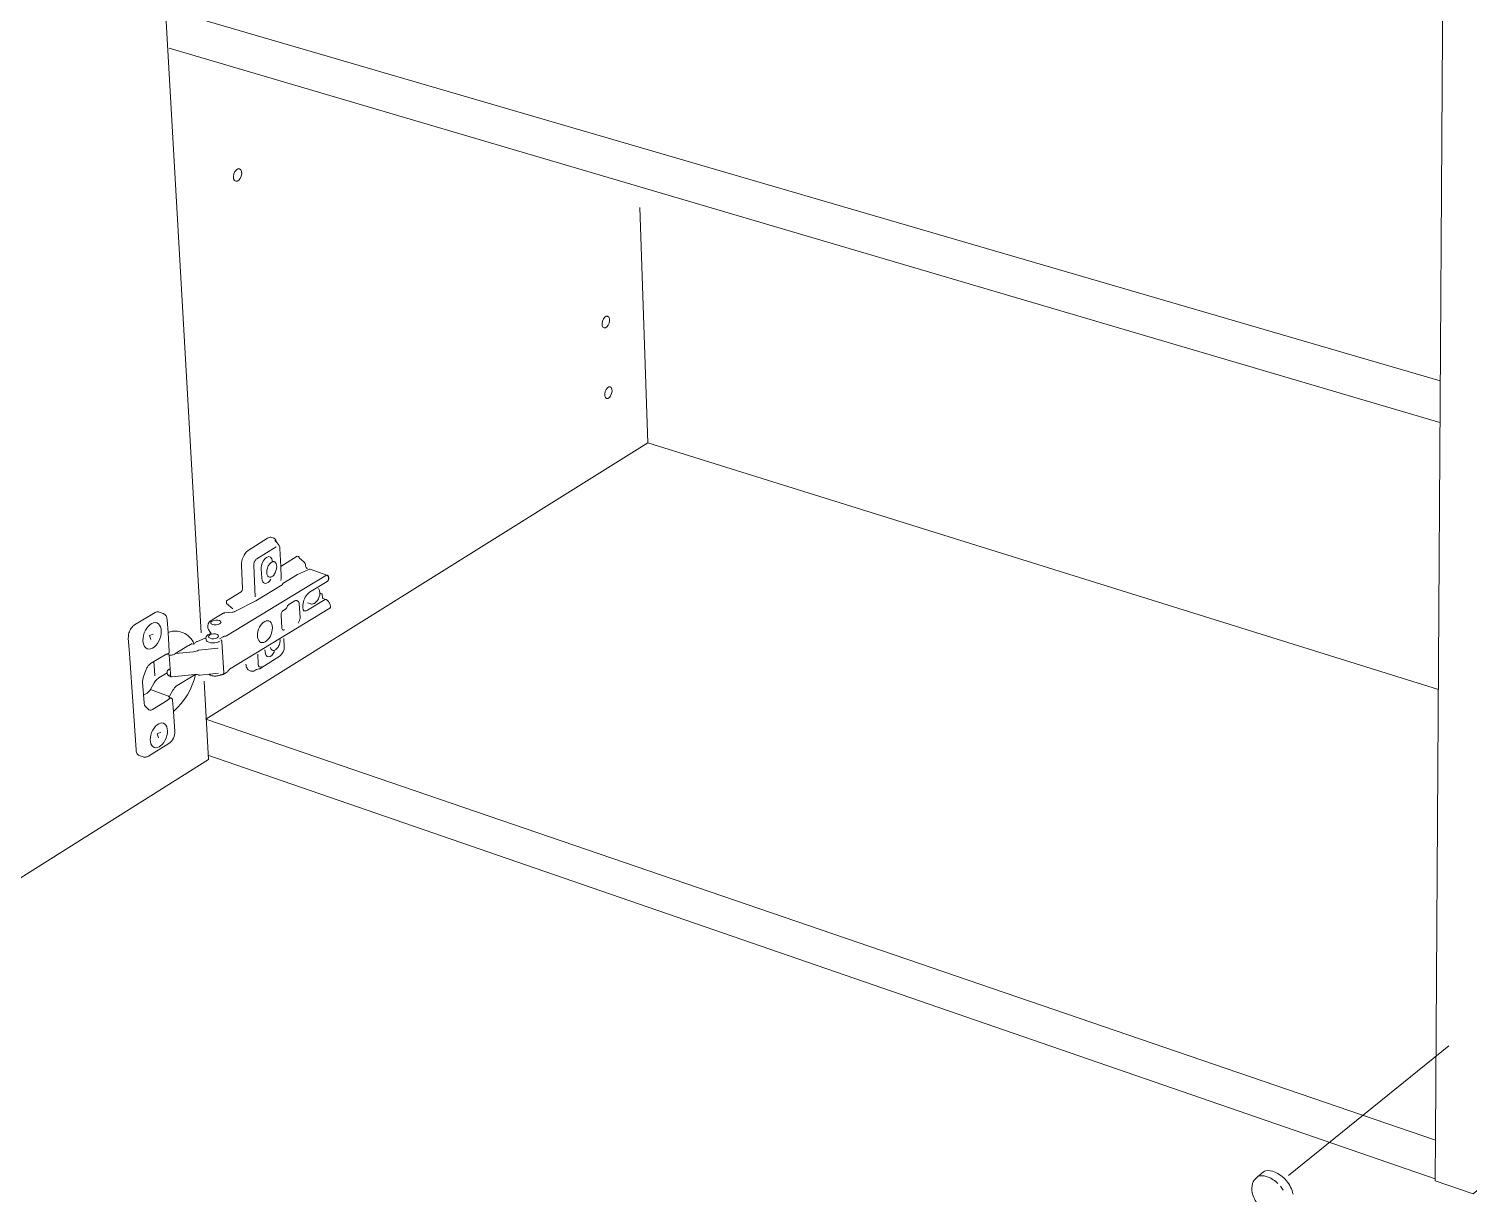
# Model space of a CAD drawing. Header units: metres. Extents: x -11.5 to 7.4, y -3.8 to 5.9.
# Drawn here: x 4.2302 to 4.4628, y -2.5699 to -2.3817 of the extents above; entities that cross this region are included whole.
import ezdxf

# ---------------------------------------------------------------- set-up
doc = ezdxf.new("R2010")
doc.units = ezdxf.units.M
doc.header["$MEASUREMENT"] = 0
doc.layers.add('PDF21_Geometry_Num_Penna__1_Num_Penna__255', color=255, linetype='Continuous', lineweight=18)
doc.layers.add('PDF21_Geometry_Num_Penna__7_Num_Penna__7', color=7, linetype='Continuous', lineweight=18)

msp = doc.modelspace()

# ---------------------------------------------------------------- linework, layer by layer
at = {"layer": 'PDF21_Geometry_Num_Penna__1_Num_Penna__255', "color": 255, "linetype": 'Continuous', "lineweight": 18, "flags": 128}
msp.add_lwpolyline([(4.433627537875187, -2.566839997811923), (4.459551476957657, -2.545930821279669)], dxfattribs=at)
at = {"layer": 'PDF21_Geometry_Num_Penna__7_Num_Penna__7', "color": 7, "linetype": 'Continuous', "lineweight": 18, "flags": 128}
for points in [[(4.258027924445157, -2.479232145199914), (4.247290779739407, -2.291200662679511)], [(4.458903071354033, -2.323226469500997), (4.457395694173947, -2.560426458034938)], [(4.458123338431294, -2.438566745259702), (4.252535272960099, -2.37861441130256)], [(4.458077760849074, -2.445292448477159), (4.25289264543091, -2.384881881685322)], [(4.328878214577385, -2.410601397326253), (4.330176745693404, -2.448581896836899)], [(4.330176254290897, -2.448581896836899), (4.258795126604054, -2.493190187616141)], [(4.457859332436181, -2.48840282157451), (4.330175762888395, -2.448582019687525)], [(4.266529064908468, -2.468381977918312), (4.266529064908468, -2.468286154430091), (4.266546263996098, -2.468178045879278), (4.266564691589988, -2.468074851353502), (4.266591718727691, -2.467966742802689), (4.266615060346616, -2.46786846230195), (4.266660515078208, -2.46777263881373), (4.266707198316061, -2.467681729350546), (4.266752653047652, -2.467599419431177), (4.266811621348094, -2.467520795030585), (4.266876732179833, -2.46744831316129), (4.266939385999056, -2.467388116354587), (4.267006953843312, -2.46733529058544), (4.270131045260557, -2.465368452064397)], [(4.269425268414626, -2.463863900448708), (4.269299960776184, -2.463838101817263), (4.269175881643999, -2.463835644804745), (4.269043202968003, -2.463863900448708), (4.268899467735672, -2.463906898167781), (4.268758189515857, -2.463989208087149)], [(4.269674778035878, -2.463945473264321), (4.269425391265251, -2.463864391851211)], [(4.269674532334625, -2.463944981861817), (4.26976544179781, -2.463981837049594), (4.269845294704661, -2.464024834768667), (4.269926376117768, -2.46408503157537), (4.26998902993699, -2.46414891390085), (4.270051683756211, -2.464238594857775), (4.270111880562915, -2.464324590295922), (4.270154878281989, -2.464422870796661), (4.27020033301358, -2.464530979347475), (4.270233502682579, -2.464646458935843), (4.270245787745171, -2.464679628604842), (4.269950946242956, -2.46434424639607)], [(4.270528958437925, -2.465010833892333), (4.270246401998302, -2.464679137202339)], [(4.270529572691057, -2.465010342489829), (4.270593455016536, -2.465092652409199), (4.27063645273561, -2.46517127680979), (4.270683135973462, -2.465269557310529), (4.270718762654978, -2.465385036898898), (4.270739647261387, -2.465507887524821), (4.270759303361535, -2.465641794707078), (4.270887068012495, -2.468557040060253)], [(4.26938681616871, -2.467866128140058), (4.269273793592861, -2.467949666565685), (4.269165685042047, -2.468047947066425), (4.269064947528792, -2.468173254704867), (4.269012121759642, -2.468243279561644), (4.268964210015533, -2.46831453292468), (4.268880671589905, -2.468468096207084), (4.268803275695571, -2.468629030527045), (4.268739393370094, -2.468797335884561), (4.268693938638501, -2.468974240785891), (4.268657083450725, -2.469125347055778), (4.268636198844316, -2.469273996313145), (4.268628827806761, -2.469411589014181), (4.26863128481928, -2.469552867233992), (4.268638655856833, -2.469680631884954), (4.26866199747576, -2.4697997969921), (4.26869148162598, -2.469910362555432), (4.268741850382611, -2.470006186043652), (4.268800818683054, -2.470104466544392), (4.268875757564865, -2.470181862438724), (4.268956838977978, -2.470244516257945), (4.269051433959941, -2.470280142939463), (4.269099345704051, -2.470289970989537), (4.269154628485714, -2.470287513977018), (4.26921113977364, -2.470287513977018), (4.269266422555306, -2.470280142939463), (4.269372074093603, -2.470239602232908), (4.269485096669451, -2.470181862438724)], [(4.269485219520075, -2.470181493886845), (4.269595785083407, -2.470097955461218), (4.269701436621704, -2.469999674960479), (4.26980463114748, -2.469874367322035), (4.269854999904108, -2.46980434246526), (4.269905368660735, -2.469735546114742), (4.269991364098884, -2.469581982832337), (4.270066302980698, -2.469418591499858), (4.27012527128114, -2.469250286142342), (4.270175640037769, -2.469075838253531), (4.270210038213028, -2.468928417502422), (4.270230922819437, -2.468782225257573), (4.270248121907063, -2.468636033012723), (4.270240750869508, -2.468502125830466), (4.270230922819437, -2.468366990141949), (4.270210038213028, -2.468250282047321), (4.270175640037769, -2.468144630509026), (4.270135099331213, -2.468041435983251), (4.270071217005734, -2.467943155482511), (4.270001192148955, -2.467863302575661), (4.269917653723329, -2.467810476806513), (4.269825515753885, -2.467774850124996), (4.26977023297222, -2.467760108049885), (4.269714950190552, -2.467760108049885), (4.269664581433924, -2.467760108049885), (4.269612984171037, -2.467774850124996), (4.269497504582668, -2.467808019793996), (4.269386939019338, -2.467865759588179)], [(4.273525285204213, -2.466877794854499), (4.270886453759363, -2.46855716291088), (4.270961392641178, -2.470195990260705)], [(4.27352589945734, -2.466877549153247), (4.273777743240483, -2.466956173553839)], [(4.273777743240483, -2.466956664956343), (4.273823197972078, -2.466982463587786), (4.2738526821223, -2.467029146825637), (4.273866195691149, -2.467072144544711)], [(4.273866564243026, -2.467071898843459), (4.273866564243026, -2.467172636356716), (4.27468474941168, -2.467847086293039)], [(4.274891138463232, -2.468245245171659), (4.274881310413159, -2.468159249733512), (4.274845683731639, -2.468076939814143), (4.274802686012571, -2.467988487363477), (4.274747403230903, -2.467918462506701), (4.27468474941168, -2.467847209143665)], [(4.266761866844595, -2.473420819191208), (4.266529679161598, -2.468381486515808)], [(4.270960901238674, -2.470195990260705), (4.270960901238674, -2.470294270761443), (4.270951073188602, -2.470395008274701), (4.270943702151046, -2.470483460725367), (4.270935102607229, -2.470579284213588), (4.270917903519599, -2.470678793220586), (4.270888419369379, -2.470790587290177)], [(4.273612754849868, -2.469852622761247), (4.2712368237445, -2.471292432097076), (4.271217167644354, -2.471312088197224), (4.271203654075501, -2.471325601766076)], [(4.273612263447365, -2.4698528684625), (4.275553303336963, -2.468969572462107)], [(4.27523905143585, -2.468895493534674), (4.275157970022738, -2.468850038803082), (4.275078117115887, -2.468789841996379), (4.275006863752855, -2.46870876058327), (4.274946666946152, -2.468621536638864), (4.274907354745856, -2.468512199581791), (4.27490121221456, -2.468412690574792), (4.274891384164484, -2.468245613723536)], [(4.27585809573988, -2.471412457158603), (4.262104968167694, -2.479765071215172)], [(4.266881891906122, -2.474071067554223), (4.27113375206935, -2.471496118434858)], [(4.271203654075501, -2.471325724616702), (4.271133629218722, -2.471496486986736), (4.271159427850167, -2.471486658936662)], [(4.277309698735799, -2.470536655046392), (4.275857604337377, -2.471412580009229)], [(4.262116147574655, -2.474116153733938), (4.262135803674802, -2.474543673912153), (4.263160377895009, -2.475397485762325)], [(4.263479420970533, -2.475808175404788), (4.266882383308626, -2.474071067554223)], [(4.271826998151438, -2.475261121567549), (4.271920364627139, -2.475032619403331)], [(4.271956237009912, -2.475057803781644), (4.271946408959836, -2.475050432744089), (4.271920610328392, -2.47503323365646), (4.271980807135098, -2.474922668093129), (4.272049603485614, -2.474821930579871), (4.272126999379944, -2.474740849166761), (4.272210537805572, -2.474673281322502)], [(4.272210906357449, -2.474673281322502), (4.273190025846063, -2.474078684293031)], [(4.273189902995439, -2.474078315741153), (4.273266070383512, -2.474045146072154), (4.273331181215251, -2.474027946984525), (4.273398749059508, -2.474027946984525), (4.273466316903766, -2.474053745615969)], [(4.273465825501265, -2.474054359869098), (4.273710298246851, -2.474183353026318)], [(4.273710543948104, -2.474183844428822), (4.273768283742289, -2.474234213185451), (4.273821109511434, -2.47429932401719), (4.273854279180437, -2.474395147505411), (4.273869021255548, -2.474505713068742)], [(4.273869021255548, -2.474505344516865), (4.274005385450321, -2.476811250765457)], [(4.27807518098593, -2.473864678502672), (4.275238560033348, -2.475596872328198)], [(4.275277380831138, -2.47443826807511), (4.275675416859132, -2.474567261232331)], [(4.275675785411009, -2.474567752634834), (4.275776522924268, -2.474598465291315), (4.275862518362414, -2.47460583632887), (4.275960798863155, -2.47460583632887), (4.276061536376409, -2.474598465291315)], [(4.277379109339446, -2.472895018512254), (4.277540043659407, -2.472957672331475), (4.277515473534221, -2.472947844281401), (4.27749950295285, -2.472957672331475)], [(4.277645326645821, -2.473681753920671), (4.277607242951786, -2.473041702159607), (4.27759987191423, -2.473031874109533), (4.27759987191423, -2.473017132034423), (4.277590043864159, -2.473008532490608), (4.277590043864159, -2.472988876390459), (4.277581444320342, -2.472981505352904), (4.277576530295306, -2.47297167730283), (4.277564245232712, -2.47297167730283), (4.277556874195158, -2.472958163733979), (4.27753967510753, -2.472958163733979)], [(4.277645572347074, -2.473682736725678), (4.278118547256883, -2.47385718461449), (4.278209456720065, -2.473897725321045), (4.278295452158211, -2.473941951546377), (4.278380219090099, -2.474000919846821), (4.278463757515729, -2.474058659641005), (4.278538696397542, -2.474138512547856), (4.27860503573554, -2.47421222292341), (4.278672603579798, -2.474296989855298), (4.2787328003865, -2.474392813343519), (4.278780712130612, -2.474486179819221), (4.278831080887242, -2.474586917332478), (4.278864250556239, -2.474687654845736), (4.278898648731499, -2.474790849371512), (4.278912162300351, -2.47489158688477), (4.278929361387979, -2.474994781410545), (4.278921990350424, -2.475009523485657), (4.278904791262796, -2.475027951079545)], [(4.251280722368165, -2.475899330569224), (4.25115541472972, -2.475863703887705), (4.251021507547463, -2.475861246875187), (4.250885143352688, -2.475887045506632), (4.250743865132875, -2.475925129200668), (4.250596444381767, -2.476002525095), (4.247288077025637, -2.477986562703671)], [(4.26181430358676, -2.476067390225487), (4.261696366985872, -2.476084589313117), (4.261577201878726, -2.476115301969598), (4.261482606896765, -2.476165670726227)], [(4.263098092627665, -2.475914318345587), (4.26181430358676, -2.476048225527843), (4.26181430358676, -2.476067881627992)], [(4.262632488755413, -2.485141997410611), (4.278802088139523, -2.475263578580067)], [(4.263479666671786, -2.475808175404788), (4.263498094265673, -2.475808175404788), (4.263522664390857, -2.475808175404788), (4.263431754927675, -2.475848716111343), (4.263328560401897, -2.475883114286602), (4.263217994838566, -2.475906455905527), (4.263097601225162, -2.475923654993156)], [(4.271071221100755, -2.478466785800408), (4.270948370474832, -2.47641272333496)], [(4.270948861877335, -2.476412846185585), (4.270948861877335, -2.476285081534625), (4.270977117521298, -2.476158545389923), (4.271011515696555, -2.476027095220184), (4.271071712503257, -2.475906701606779), (4.27114787989133, -2.475798593055966), (4.271222818773145, -2.475705226580264), (4.271318642261365, -2.475637658736006)], [(4.271318396560114, -2.475637904437258), (4.271726260638181, -2.475386060654114)], [(4.271726260638181, -2.475385937803488), (4.271769258357253, -2.475352768134488), (4.271801199519995, -2.475310998921674), (4.271826998151438, -2.475260630165045)], [(4.273895311289493, -2.477293439472208), (4.273681551200388, -2.477706217575313)], [(4.2740057540022, -2.476811127914831), (4.2740057540022, -2.476931521528237), (4.27398855491457, -2.477048229622865), (4.273945557195496, -2.477178451286343), (4.273895188438868, -2.477293930874712)], [(4.274605633608587, -2.475702646717119), (4.274723570209472, -2.475727216842305), (4.274850106354176, -2.475728445348564), (4.274977871005136, -2.475712474767194), (4.275104407149836, -2.475662106010565), (4.275239542838355, -2.475596995178825)], [(4.247288077025637, -2.47798693125555), (4.247144341793305, -2.478075383706214), (4.246998149548455, -2.478203148357175), (4.246870384897495, -2.478346883589506), (4.246743848752793, -2.478505360896948), (4.246630826176942, -2.478682265798279), (4.246530088663686, -2.478877598293498), (4.246444093225538, -2.479079073320013), (4.246374068368763, -2.47927809133401), (4.246321242599615, -2.479491851423118), (4.246288072930614, -2.479701925993447), (4.246278244880543, -2.479904629526222), (4.246275787868022, -2.4801011905277), (4.246447778744315, -2.482569259602512)], [(4.250275435696228, -2.479462490123522), (4.24968943821057, -2.479683621250185), (4.249910569337233, -2.480340872098878)], [(4.254805552527174, -2.479131407686657), (4.254524224593807, -2.47904541224851), (4.254236754129144, -2.478992586479362), (4.253941912626928, -2.478965559341659), (4.253637243074637, -2.478972930379215), (4.253335030534863, -2.47901347108577), (4.253010704882424, -2.479085952955065), (4.252698664292577, -2.479186690468322)], [(4.252698787143204, -2.479186567617697), (4.2528978051572, -2.482248005215721)], [(4.259496972229956, -2.479172194094463), (4.259218101309109, -2.478713961259767), (4.259177560602554, -2.478610766733991), (4.259143162427295, -2.478510029220733), (4.259129648858442, -2.478409291707476)], [(4.259611591863944, -2.479333005563797), (4.25958702173876, -2.479363718220279), (4.259528053438315, -2.479409172951871), (4.259470313644133, -2.479453399177203), (4.259390460737279, -2.479491482871239), (4.259316750361727, -2.479524652540239)], [(4.259496357976829, -2.479172316945089), (4.259536898683381, -2.479230056739274), (4.259577439389936, -2.479290253545976), (4.259611837565195, -2.47933325126505)], [(4.259589970153781, -2.477658182980577), (4.259597341191336, -2.477768748543908)], [(4.260859262820826, -2.47976482551392), (4.260859262820826, -2.479863106014659)], [(4.260990835841191, -2.480244311506902), (4.261569462289295, -2.479904015273092), (4.26167019980255, -2.479851189503945), (4.261773394328328, -2.479813105809909), (4.261874131841585, -2.47979344970976), (4.261967498317286, -2.47979344970976)], [(4.261238379852429, -2.477540614931568), (4.261245750889984, -2.477653637507418)], [(4.262104599615819, -2.47976482551392), (4.262032117746525, -2.479795538170401), (4.261968235421044, -2.479793081157883)], [(4.271500706888984, -2.478757081829466), (4.271414711450836, -2.478797622536021), (4.271332401531469, -2.478817278636169), (4.271246406093322, -2.478795165523503), (4.271178838249064, -2.478747253779392), (4.271128469492435, -2.478680914441393), (4.271087928785882, -2.478578948421877), (4.271070729698252, -2.478467154352286)], [(4.255911699562992, -2.481379696991691), (4.254081225236726, -2.482492723662561)], [(4.256048432309644, -2.481295790014185), (4.255912068114871, -2.481379328439813)], [(4.256566739100419, -2.480986206436856), (4.25604830945902, -2.481295790014185)], [(4.25715261373545, -2.480804018958611), (4.256981851365417, -2.480947754190941), (4.256888484889712, -2.481020236060237), (4.256785290363938, -2.481079204360681), (4.25668209583816, -2.481132030129828)], [(4.25682079419483, -2.482315941611857), (4.257032097271418, -2.482284000449117), (4.257245857360525, -2.482217661111118), (4.257444875374523, -2.482142722229304), (4.257624237288372, -2.48205181276612)], [(4.257152122332949, -2.480803773257359), (4.257243031796131, -2.480736205413101), (4.257346226321905, -2.480678465618917), (4.257449420847683, -2.480630553874807), (4.258813062795436, -2.480061755476779)], [(4.257624851541502, -2.482051567064869), (4.260779655615227, -2.481732155437467)], [(4.25921085312218, -2.47988239356293), (4.259218224159737, -2.479980674063669)], [(4.260873636344062, -2.480690996382761), (4.260931376138243, -2.480666426257576), (4.260998943982504, -2.48066028372628)], [(4.261236045690536, -2.480374410319755), (4.261288871459682, -2.480444435176532), (4.261329412166239, -2.48052797360216), (4.261363810341498, -2.480611512027788), (4.261369952872792, -2.480696278959675)], [(4.261691821512713, -2.485727380643139), (4.261369952872792, -2.480695419005294)], [(4.26835032543779, -2.482286703162887), (4.268338040375198, -2.482025031329669)], [(4.26922133637559, -2.481612376077191), (4.269249592019554, -2.48172539865304), (4.269299960776184, -2.481821222141261), (4.269357700570366, -2.481917045629482), (4.269432639452182, -2.481994441523814), (4.269516177877808, -2.482055866836776), (4.269609544353511, -2.482095179037071), (4.269657456097622, -2.482101321568368), (4.269712738879289, -2.482101321568368), (4.269770478673474, -2.482101321568368), (4.269825761455136, -2.482095179037071), (4.269928955980914, -2.482050952811739), (4.270044435569282, -2.481994441523814)], [(4.270044312718658, -2.48199395012131), (4.270152421269469, -2.4819128687082), (4.270260529820284, -2.481812131194943), (4.270363724346058, -2.481689280569019), (4.270414093102687, -2.481619255712242), (4.2704620048468, -2.481550459361725), (4.270545543272426, -2.481394439066801), (4.270622939166758, -2.481231047734322), (4.270684364479719, -2.481062742376807), (4.270734733236347, -2.480888294487995), (4.270769131411607, -2.480740873736886), (4.270787559005496, -2.480594681492036), (4.270804758093126, -2.480448489247187), (4.27079738705557, -2.480317039077449)], [(4.24644827014682, -2.482569751005016), (4.247034267632475, -2.491078385356508)], [(4.249877153966983, -2.484213492379878), (4.249836613260426, -2.484239291011322), (4.249756760353575, -2.484309315868099), (4.249673221927949, -2.484374426699839), (4.249587226489801, -2.484457965125467), (4.249502459557915, -2.484558702638724), (4.24942629216984, -2.484666811189538), (4.24934889627551, -2.484784747790424), (4.249280099924992, -2.484911283935126), (4.249222360130808, -2.485046419623643), (4.249159706311586, -2.485182783818418), (4.248729729120852, -2.486320380614473)], [(4.250412168442882, -2.483899117628139), (4.249876539713854, -2.484213615230504)], [(4.250573102762841, -2.486174188369624), (4.250565731725287, -2.486137333181847), (4.250565731725287, -2.486104163512848), (4.250412168442882, -2.483898994777513)], [(4.252516722515585, -2.482682527879614), (4.25248969537788, -2.482692355929689), (4.252456525708881, -2.482692355929689), (4.252413527989807, -2.482710783523577), (4.252365616245697, -2.482725525598688), (4.25231279047655, -2.482752552736391), (4.252252593669848, -2.48278572240539), (4.250412291293506, -2.483898749076261)], [(4.252897928007826, -2.482247636663843), (4.252897928007826, -2.482264835751473), (4.252897928007826, -2.482282034839102), (4.252897928007826, -2.482299233926732), (4.252897928007826, -2.482315204508101), (4.252897928007826, -2.482332403595731), (4.252897928007826, -2.482347145670842), (4.252897928007826, -2.482358202227175), (4.252890556970272, -2.48236557326473), (4.252890556970272, -2.482385229364878), (4.252880728920196, -2.482390143389916), (4.252880728920196, -2.482406113971285), (4.252880728920196, -2.482418399033878), (4.252872129376382, -2.482425770071433), (4.252864758338827, -2.482442969159062), (4.252854930288754, -2.482458939740433), (4.252845102238679, -2.482476138828062), (4.252837731201122, -2.482493337915691), (4.252827903151051, -2.482509308497062), (4.252821760619753, -2.482519136547135), (4.25281193256968, -2.48252650758469), (4.252802104519604, -2.48254370667232), (4.252794733482048, -2.482551077709875), (4.252787362444494, -2.482569505303764), (4.2527750773819, -2.482569505303764), (4.252761563813051, -2.482584247378875), (4.252751735762978, -2.482591618416431), (4.25274436472542, -2.482601446466504), (4.252727165637792, -2.482610046010319), (4.252718566093977, -2.482617417047874), (4.252711195056422, -2.482627245097948), (4.252693995968793, -2.482634616135504), (4.252676796881163, -2.482644444185578), (4.252668197337348, -2.482651815223133), (4.252653455262237, -2.482651815223133), (4.252641170199647, -2.482660414766948), (4.252623971112017, -2.482670242817022), (4.252608000530644, -2.482670242817022), (4.252590801443016, -2.482675156842059), (4.252576059367907, -2.482675156842059), (4.25256500281157, -2.482684984892132), (4.252550260736461, -2.482684984892132), (4.252540432686388, -2.482682527879614), (4.25286230132631, -2.482807835518057)], [(4.252861932774429, -2.482807466966178), (4.252549892184582, -2.482684616340255)], [(4.252590310040514, -2.482701815427884), (4.252869180961358, -2.482807466966178)], [(4.252869180961358, -2.482807466966178), (4.25299694561232, -2.48283817962266), (4.253123481757024, -2.482860292735326), (4.253257388939279, -2.482860292735326), (4.253392524627795, -2.482833265597622), (4.253519060772497, -2.482792724891068), (4.253656653473533, -2.482744813146958), (4.253773361568161, -2.48267601679644)], [(4.252869672363865, -2.482806975563675), (4.253068690377861, -2.485849985567811), (4.253077289921675, -2.485963008143661), (4.253077289921675, -2.486053917606845), (4.253076061415415, -2.486122713957363), (4.253076061415415, -2.486154655120102), (4.253068690377861, -2.486173082713991), (4.253058862327785, -2.486144827070028), (4.253051491290231, -2.486096915325918), (4.253051491290231, -2.486114114413548)], [(4.254073731348543, -2.482490635201921), (4.253773975821291, -2.482674911140807)], [(4.253884172832745, -2.482610537412823), (4.256821531298586, -2.482315695910605)], [(4.265274268615283, -2.484309315868099), (4.265291467702912, -2.484496048819503), (4.265329551396947, -2.484674182227093), (4.265370092103504, -2.484842487584609), (4.265445030985315, -2.484988679829458), (4.265523655385907, -2.485110301949123), (4.265614564849093, -2.485208582449862), (4.265717759374867, -2.485288435356713), (4.265835695975754, -2.485343718138378)], [(4.267248969576384, -2.48432614640385), (4.267174030694568, -2.482677491003951)], [(4.248729851971479, -2.486320626315726), (4.248686854252405, -2.486447162460427), (4.248653684583408, -2.486581069642684), (4.24861682939563, -2.486716205331201), (4.248600858814259, -2.486842741475902), (4.24858120271411, -2.486980334176937), (4.24858120271411, -2.487097042271564), (4.248588573751666, -2.487217435884971), (4.248814618903367, -2.490581086022767)], [(4.250450620688795, -2.48734704329532), (4.250558729239609, -2.48716890988773), (4.250679122853013, -2.487009204074029), (4.250803201985198, -2.486860554816662), (4.250939566179973, -2.486722962115627), (4.251077158881007, -2.48660502551474), (4.251213523075782, -2.486511659039037)], [(4.251213523075782, -2.486512027590915), (4.252557508923392, -2.485703670472335)], [(4.253005913708014, -2.485079589292642), (4.252872006525758, -2.485137329086826), (4.25275161291235, -2.485207353943603), (4.252660703449166, -2.485278607306638), (4.252590678592391, -2.485364602744785), (4.252547680873318, -2.485449369676673), (4.252537852823242, -2.485535365114819)], [(4.252538098524495, -2.485535487965445), (4.252560211637162, -2.485897897311921)], [(4.252559720234659, -2.485897774461296), (4.252585518866102, -2.485973941849368), (4.252632202103953, -2.486048880731181), (4.252703455466989, -2.486118905587958), (4.252796821942692, -2.486179102394661), (4.252914758543579, -2.48622947115129), (4.253051122738354, -2.486272468870363)], [(4.253051491290231, -2.486096915325918), (4.253041663240158, -2.485917553412069)], [(4.253041908941407, -2.48591693915894), (4.25307507861041, -2.486113500160418)], [(4.253051491290231, -2.486123328210492), (4.253058862327785, -2.486145441323158), (4.253068690377861, -2.486178610992158), (4.253076061415415, -2.486214237673676), (4.253082203946711, -2.486231436761305), (4.25310186004686, -2.486257235392749), (4.253127658678304, -2.486289176555489)], [(4.253128272931432, -2.486288930854237), (4.253158985587914, -2.486317186498199), (4.253219182394616, -2.486339299610866), (4.253243752519802, -2.48634912766094), (4.253294121276431, -2.48634912766094)], [(4.253293752724554, -2.486349250511565), (4.257034554283935, -2.485977013115017), (4.25709229407812, -2.485967185064943), (4.257159861922378, -2.48596964207746), (4.257218830222826, -2.48596964207746), (4.257279027029526, -2.485979470127535), (4.257329395786156, -2.485989298177609), (4.257387135580338, -2.486002811746461)], [(4.254165009363607, -2.487776406232924), (4.257024971935115, -2.486044212407396), (4.25701514388504, -2.486027013319767), (4.257007772847485, -2.486019642282212), (4.256999173303672, -2.486011042738397), (4.256991802266118, -2.486001214688323), (4.256981974216041, -2.485993843650768), (4.256964775128413, -2.485986472613213)], [(4.257869324287089, -2.486074802213252), (4.257853353705718, -2.486074802213252), (4.257838611630609, -2.486074802213252), (4.257826326568019, -2.486074802213252), (4.257811584492904, -2.486074802213252), (4.257795613911536, -2.486074802213252), (4.257778414823907, -2.486074802213252), (4.257766129761313, -2.486074802213252), (4.257752616192462, -2.486074802213252), (4.257735417104833, -2.486074802213252), (4.257718218017205, -2.486074802213252), (4.257702247435834, -2.486074802213252), (4.257685048348206, -2.486074802213252), (4.257667849260576, -2.486066202669437), (4.257650650172947, -2.486066202669437), (4.257632222579055, -2.486066202669437), (4.257615023491427, -2.486058831631882), (4.257600281416318, -2.486058831631882), (4.257581853822428, -2.486058831631882), (4.257574482784873, -2.486049003581808), (4.25738774983347, -2.486003548850215)], [(4.257869569988342, -2.486075293615755), (4.260820442023036, -2.485773081075982)], [(4.259290091775901, -2.485933769694691), (4.2593232614449, -2.485964482351172), (4.259381001239085, -2.486017308120319), (4.25946945368975, -2.486061534345652), (4.259554220621638, -2.486111903102281), (4.259652501122376, -2.486145072771281), (4.259763066685707, -2.48617824244028), (4.259889602830409, -2.486207726590501), (4.260007539431296, -2.486223697171871), (4.260141446613554, -2.486233525221945), (4.260269211264516, -2.486243353272019), (4.26040557545929, -2.486235982234464), (4.260530883097731, -2.48622615418439), (4.260657419242433, -2.486212640615538), (4.260785183893395, -2.486185613477835), (4.260911720038097, -2.486154900821354), (4.261022285601427, -2.486122959658614), (4.261132851164758, -2.486072590901985), (4.26118321992139, -2.486054163308097)], [(4.26118321992139, -2.486053794756219), (4.261209018552833, -2.486034138656071), (4.261236045690536, -2.486029224631034), (4.261269215359533, -2.486031681643552), (4.261293785484721, -2.486023082099738), (4.261326955153718, -2.486013254049664), (4.261361353328978, -2.486013254049664)], [(4.261360739075851, -2.486013008348412), (4.261403736794922, -2.486013008348412), (4.261446734513996, -2.486005637310857), (4.26148850372681, -2.486005637310857), (4.261529044433363, -2.485995809260783), (4.261564671114883, -2.485982295691931), (4.261597840783882, -2.485965096604302)], [(4.262124132865342, -2.485645562126273), (4.261598332186386, -2.485964973753676), (4.26164132990546, -2.485929347072158), (4.261673271068197, -2.485871607277973), (4.261691698662089, -2.485804039433716), (4.261691698662089, -2.485727872045642)], [(4.262123764313461, -2.485645930678152), (4.262202388714055, -2.485595561921523), (4.262277327595866, -2.485537822127338), (4.262344895440124, -2.48547025428308), (4.262405092246828, -2.485403914945081), (4.262456689509715, -2.485343718138378), (4.262507058266344, -2.485276150294121)], [(4.262507672519474, -2.485276395995371), (4.262524871607102, -2.485251825870187), (4.262548213226028, -2.485218656201188), (4.262572783351214, -2.485192857569744), (4.262591210945102, -2.485178115494633), (4.262618238082805, -2.485158459394485), (4.262632980157916, -2.485148631344412)], [(4.266812727003728, -2.485288681057964), (4.266716903515508, -2.485351334877186), (4.26661739450851, -2.485394332596259), (4.26652157102029, -2.485429959277777), (4.266418376494512, -2.485447158365406), (4.266306582424921, -2.485455757909221), (4.26619355984907, -2.485458214921739), (4.266078080260703, -2.485429959277777), (4.265836064527631, -2.48534396383963)], [(4.266812235601224, -2.485288435356713), (4.266998968552628, -2.485170498755826)], [(4.266812849854352, -2.485288435356713), (4.266831277448242, -2.485268779256565), (4.266841105498314, -2.485233152575046), (4.266903759317536, -2.485190154855973)], [(4.267685089298412, -2.484966566716792), (4.267666661704526, -2.484973937754348), (4.267616292947896, -2.485000964892051), (4.267558553153712, -2.485029220536013), (4.267508184397082, -2.485056247673717), (4.267450444602899, -2.485074675267605), (4.267400075846272, -2.48508204630516), (4.266999582805758, -2.485170498755826)], [(4.248727763510839, -2.489331449455869), (4.249311303983976, -2.488978868159468)], [(4.249310812581475, -2.488978622458216), (4.249433663207395, -2.488895084032587), (4.24954300026447, -2.48879434651933), (4.249653565827801, -2.488676409918443), (4.249746932303504, -2.488551102280001), (4.249839070272944, -2.488407367047669)], [(4.249838210318565, -2.488407612748921), (4.252624462514518, -2.489432186969127), (4.252689573346261, -2.489462899625608), (4.252768197746851, -2.489499754813385), (4.252823480528514, -2.489542752532458), (4.252878763310182, -2.489585750251532), (4.253483188389728, -2.48852309233729)], [(4.249838701721067, -2.488407612748921), (4.250450497838171, -2.487347411847197)], [(4.253483434090981, -2.488522723785412), (4.253601370691866, -2.488338447846526), (4.253730363849087, -2.488162771451455), (4.253866728043864, -2.488011665181569), (4.254022748338787, -2.487882672024349), (4.25416525506486, -2.487777020486054)], [(4.259203727785877, -2.499687265818754), (4.258539105899628, -2.487059449980032)], [(4.247033776229973, -2.491078139655256), (4.247530092758707, -2.498172763302363)], [(4.248814741753991, -2.490581208873393), (4.248820884285287, -2.4906684328178), (4.2488356263604, -2.490742143193355), (4.248862653498104, -2.490852708756686), (4.248895823167102, -2.490936247182314), (4.248928992836101, -2.491013643076646), (4.24896339101136, -2.491066468845793), (4.24899410366784, -2.491107009552348), (4.249540788953203, -2.491651237825191)], [(4.250193862880614, -2.491620402318085), (4.252569793985984, -2.490185507007292)], [(4.252569302583478, -2.490185629857919), (4.25267986814681, -2.490099634419772), (4.252787976697624, -2.490007496450329), (4.252893628235917, -2.489888331343183)], [(4.252849770562463, -2.489659829178964), (4.253164268164829, -2.489775308767332), (4.253094243308052, -2.489765480717259), (4.253027903970052, -2.48978022279237), (4.252957879113277, -2.489830591548998), (4.252892768281537, -2.489888331343183)], [(4.249541403206333, -2.491651483526443), (4.249558602293963, -2.491668682614073), (4.249577029887851, -2.491685881701702), (4.249601600013037, -2.491694481245516), (4.249617570594404, -2.49170430929559), (4.249634769682036, -2.491711680333146), (4.249735507195291, -2.49173747896459), (4.249843615746105, -2.491744850002145), (4.249961552346992, -2.49172150838322), (4.250073346416581, -2.49168956722048), (4.250193740029989, -2.491620770869962)], [(4.258795740857185, -2.493189696213637), (4.457398519738341, -2.56116540454987)], [(4.2515183154787, -2.495320417469661), (4.250932317993044, -2.495541548596325), (4.251150992107188, -2.496198799445017)], [(4.247530461310582, -2.498173254704867), (4.247555031435768, -2.498348931099938), (4.247588201104769, -2.498518464963714), (4.247643483886433, -2.498664657208563), (4.247722108287023, -2.498789964847005), (4.247811789243951, -2.498902987422855), (4.247913755263466, -2.498986525848484), (4.248031691864352, -2.499046722655186)], [(4.079716997700986, -2.612707507506885), (4.25920421918838, -2.49968738866938)], [(4.249534400720655, -2.499156551114762), (4.249436120219915, -2.499216747921465), (4.249323097644064, -2.499264659665575), (4.249212532080733, -2.499299057840834), (4.249094595479846, -2.499324856472278), (4.248984029916516, -2.499332227509834), (4.248875921365702, -2.499332227509834), (4.248756756258558, -2.499305200372131), (4.248646190695224, -2.499279401740686), (4.248031937565605, -2.49904721405769)], [(4.259129280306565, -2.499027435106917), (4.457354907766138, -2.567387665902292)], [(4.457350730844858, -2.567725505123583), (4.463462549484573, -2.56982993634566), (4.529837514165017, -2.516095072566529)], [(4.433627537875187, -2.566839997811923), (4.459551476957657, -2.545930821279669)], [(4.457396308427075, -2.560426335184312), (4.457350853695482, -2.567724890870454)], [(4.428584028278507, -2.567120834342785), (4.429591403411083, -2.566276850542688)]]:
    msp.add_lwpolyline(points, dxfattribs=at)
for points in [[(4.262116516126532, -2.474116645136442), (4.264475493845525, -2.472628555504624), (4.264538147664744, -2.472567130191663), (4.26459711596519, -2.472494648322368), (4.264654855759375, -2.472398824834147), (4.264686796922115, -2.472300544333408), (4.26470768152852, -2.472192435782595), (4.264717509578594, -2.472084327231782), (4.264545395851677, -2.468367727245704, -0.239918485737918), (4.265646137459953, -2.465956169458818), (4.268757943814609, -2.463988102431516)], [(4.267819979285679, -2.470440708707545), (4.267745040403863, -2.468952987627606, -0.2310455040591787), (4.268599835059042, -2.46707669001787)], [(4.275630084978165, -2.468960358665163), (4.275612885890538, -2.468960358665163), (4.275605514852982, -2.468950530615088), (4.275587087259094, -2.468950530615088), (4.275579716221536, -2.468960358665163), (4.275564974146425, -2.468960358665163), (4.275553917590091, -2.468960358665163), (4.275569765320837, -2.468959990113284), (4.275630084978165, -2.468960972918292), (4.278346312317343, -2.469927807344313), (4.2783868530239, -2.469943777925683), (4.278439678793045, -2.469978176100942), (4.278490047549676, -2.470021173820015), (4.278537959293786, -2.470073999589163), (4.278572357469045, -2.470124368345791), (4.278605527138042, -2.470182108139976), (4.278631325769489, -2.47023984793416), (4.278648524857116, -2.470298816234603), (4.278653438882154, -2.470368841091379), (4.278653438882154, -2.470383583166491), (4.278653561732771, -2.47036859539013, -0.3010041567692474), (4.278389432887044, -2.470990219557303), (4.278482799362747, -2.470917737688008), (4.278550367207004, -2.470814543162232), (4.278603192976149, -2.470700292080122), (4.278628991607595, -2.470555328341532), (4.278629851561975, -2.470399922299738), (4.278622480524421, -2.470299184786481), (4.278579482805347, -2.470208275323297), (4.278531571061238, -2.470114908847595), (4.27846400321698, -2.470037512953263), (4.278386607322647, -2.46997731614656), (4.278305525909538, -2.469936775440005), (4.277309207333296, -2.470536286494514)], [(4.274615215957409, -2.475709772053423), (4.274605387907334, -2.475702401015868), (4.274589417325965, -2.475676602384423), (4.274564847200779, -2.47564957524672), (4.274545191100632, -2.475599206490091), (4.274514478444152, -2.475530410139574), (4.274487451306449, -2.475445643207687), (4.274473937737595, -2.475344905694429), (4.274454281637446, -2.475234340131098), (4.274449367612412, -2.475126231580285), (4.274449367612412, -2.474999695435582), (4.274451824624929, -2.474865788253326), (4.274469023712557, -2.474720824514735), (4.274487451306449, -2.474567261232331), (4.274494822344003, -2.474524263513257, -0.1949113586982793), (4.27554617800066, -2.472715288046527), (4.27838894148454, -2.470990465258555)], [(4.276062027778915, -2.474598956693819), (4.276148023217061, -2.474579300593671), (4.276243846705281, -2.474546130924671), (4.27634335571228, -2.474498219180561), (4.276445321731797, -2.474438022373858), (4.276530088663684, -2.474366769010822), (4.276628369164426, -2.474279545066417), (4.27672910667768, -2.474171805067481), (4.276815102115828, -2.474053868466594), (4.276904783072752, -2.473922418296856), (4.276973579423268, -2.473778683064525), (4.277048518305085, -2.473627576794638), (4.277064488886454, -2.473564922975417, 0.2444318348710066), (4.276999869457217, -2.472089364107444)], [(4.252698541441951, -2.479186199065819), (4.252557263222139, -2.477156706725555, 0.3064480786480215), (4.251897432510301, -2.476120093144009), (4.251280722368165, -2.475898962017346)], [(4.26181430358676, -2.476048225527843), (4.261746735742502, -2.476055596565399), (4.2616865389358, -2.476074024159288), (4.261630027647875, -2.476091223246917), (4.261569830841172, -2.476108422334546), (4.261509634034468, -2.476131763953472), (4.261459265277841, -2.476158791091175), (4.261440100580197, -2.476165179323724), (4.259796359205334, -2.477161497899966), (4.259822157836778, -2.477151669849893), (4.259844270949444, -2.477161497899966, 0.2798565798127627), (4.259114538231454, -2.478145040011113), (4.259129280306565, -2.47840916885685)], [(4.256869074490817, -2.481029327006556, 0.208336986958518), (4.255115013253874, -2.479244184561255), (4.254805429676546, -2.479131161985404)], [(4.258829401928685, -2.480374410319755), (4.258812817094178, -2.48010598170211, -0.3042213055138333), (4.259316504660475, -2.479524898241491), (4.259331246735586, -2.479524898241491), (4.259347585868833, -2.479534480590313), (4.259433581306979, -2.479491482871239), (4.259513434213831, -2.479453399177203)], [(4.267685703551543, -2.484966812418044), (4.270788050407999, -2.48296324155985, 0.2410591963273526), (4.271452795144874, -2.481538051448506), (4.271395055350689, -2.480181780538306)], [(4.257102122128195, -2.485967799318072, -0.165414195536991), (4.253553458947755, -2.491942393808631), (4.25343060832183, -2.490130347076253), (4.25343060832183, -2.490110690976105), (4.253423237284276, -2.490094720394735), (4.253423237284276, -2.490077521307105), (4.253423237284276, -2.490060322219477), (4.253413409234202, -2.49005417968818), (4.253413409234202, -2.490039437613069), (4.253406038196648, -2.490027152550476), (4.253406038196648, -2.490009953462848), (4.253397438652833, -2.490002582425292), (4.253390067615278, -2.489986611843922), (4.253380239565203, -2.489969412756293), (4.253372868527649, -2.489952213668663), (4.253363040477574, -2.489943614124849), (4.253355669440019, -2.489926415037219), (4.253349526908723, -2.489911672962108), (4.253339698858648, -2.489901844912035), (4.253332327821093, -2.48989324536822), (4.253320042758499, -2.489883417318146), (4.253315128733464, -2.489873589268072), (4.25330530068339, -2.489868675243035), (4.253299158152094, -2.489858847192961), (4.253289330102019, -2.489849019142887), (4.253279502051946, -2.489842876611591), (4.25327213101439, -2.489833048561517), (4.253257388939279, -2.489823220511443), (4.253246332382947, -2.489823220511443), (4.253238961345392, -2.489815849473887), (4.253229133295315, -2.489806021423814), (4.253221762257761, -2.489797421879999), (4.253204563170133, -2.489797421879999), (4.253188592588764, -2.489790050842444), (4.253178764538687, -2.48978022279237), (4.253164022463576, -2.489775308767332)], [(4.253552967545252, -2.491942025256753), (4.253768447543123, -2.495176067984201, -0.2631460194341204), (4.25281881220473, -2.497131849948909), (4.249533786467525, -2.499156428264137)], [(4.434395354287213, -2.569880059401037, 0.1179414142694396), (4.43331549728534, -2.567701917803406, 0.1162152562162015), (4.43134988727056, -2.566267022492613)], [(4.427775425458675, -2.569630549779786, 0.1165259902850715), (4.428725060797067, -2.571543334025423, 0.116449282898381), (4.43045356910382, -2.572807466966176)]]:
    msp.add_lwpolyline(points, format="xyb", dxfattribs=at)
for points in [[(4.273655384017063, -2.4698528684625), (4.273635727916917, -2.469847954437463)], [(4.278346312317343, -2.469927193091183), (4.278329113229715, -2.469927193091183)], [(4.271287192501127, -2.471285306760773), (4.271262622375945, -2.471282849748254)], [(4.266925012475822, -2.474073401716116), (4.266900442350636, -2.474070944703597)], [(4.274476640451365, -2.474627458039033), (4.274487697007702, -2.474627458039033), (4.274502439082809, -2.474634829076588), (4.27448523999518, -2.474642200114144)], [(4.275258216133494, -2.474428562875662), (4.275258216133494, -2.474448218975811), (4.275270501196088, -2.474448218975811)], [(4.277293359602551, -2.472902635251061), (4.277304416158882, -2.472902635251061), (4.277319158233993, -2.472895264213506), (4.277336357321625, -2.472895264213506), (4.277353556409253, -2.472895264213506), (4.277369526990622, -2.472895264213506)], [(4.277345693969194, -2.472902635251061), (4.277319895337751, -2.472902635251061)], [(4.277580830067214, -2.473075240380485), (4.277600486167362, -2.473058041292855)], [(4.277636112848876, -2.4736823681738), (4.277626284798805, -2.473689739211356)], [(4.278118301555629, -2.473857430315742), (4.278101102468002, -2.473857430315742)], [(4.278929975641109, -2.474994535709294), (4.278929975641109, -2.475019105834479), (4.278922604603554, -2.475069474591108), (4.278912776553478, -2.475119843347736), (4.27889557746585, -2.475160384054291), (4.278869778834405, -2.475205838785883), (4.278845208709221, -2.475239008454883), (4.278802210990147, -2.475263578580067), (4.278852579746776, -2.475220580860994), (4.278877149871963, -2.475170212104365), (4.27889557746585, -2.475100187247589)], [(4.261483098299268, -2.476165670726227), (4.261458528174083, -2.476158299688671)], [(4.259661960620571, -2.479273054458347), (4.259628790951574, -2.479323423214975)], [(4.260748942958747, -2.481725152951789), (4.260766142046377, -2.481725152951789)], [(4.252516476814332, -2.482682527879614), (4.252533675901963, -2.482682527879614)], [(4.253051491290231, -2.486272100318486), (4.253068690377861, -2.486279471356041), (4.253082203946711, -2.486279471356041), (4.25310186004686, -2.486279471356041), (4.253109231084416, -2.486289299406115)], [(4.257024971935115, -2.486044212407396), (4.257034799985188, -2.486011042738397)], [(4.261209632805963, -2.485993720800142), (4.261209632805963, -2.48602934748166)], [(4.252835642740484, -2.489652949543912), (4.252850384815593, -2.489619779874913)]]:
    msp.add_lwpolyline(points, close=True, dxfattribs=at)
at = {"layer": 'PDF21_Geometry_Num_Penna__7_Num_Penna__7', "color": 7, "linetype": 'Continuous', "lineweight": 18}
for centre, radius, start, end in [((4.428270275425893, -2.572026996493224), 0.005335188772393806, 46.49473044244034, 67.14587678426068), ((4.428580773071227, -2.571715149284135), 0.004891288046592557, 30.34141492486896, 39.56934785165738)]:
    msp.add_arc(centre, radius, start, end, dxfattribs=at)
for centre, major_axis, ratio in [((4.263925977126977, -2.405360257660514), (0.0003102000046997235, 0.001008974915854832), 0.5867622017441274), ((4.323397825644033, -2.429090389324054), (0.0002899258573707541, 0.0009514528096978836), 0.5557871004577903), ((4.323808606984528, -2.440468299127612), (0.000292686655654073, 0.0009501891052954292), 0.5488732169301956), ((4.250113715642922, -2.47973923325819), (0.0007891465531528752, 0.002089856404742463), 0.5995329308298522), ((4.260416565705416, -2.47759677269667), (0.0008225482652681748, 5.948109036468807e-05), 0.474818869174032), ((4.268337744163334, -2.47907209982972), (0.0006404820348286934, 0.001728959331066094), 0.5927926088192763), ((4.260036136215033, -2.479818275038376), (0.0008251668627528019, 5.840448666161179e-05), 0.4729645450026185), ((4.251206278698, -2.495808482960362), (0.0007554950053600963, 0.001953124439946219), 0.5976028413016329)]:
    msp.add_ellipse(centre, major_axis=major_axis, ratio=ratio, dxfattribs=at)
for centre, major_axis, ratio, start_param, end_param in [((4.268151797981707, -2.469522884872311), (0.001005016539125769, 0.002531636397992365), 0.4010665413512925, 5.604041126980124, 6.744472345711448), ((4.26873460723832, -2.469828856532403), (0.0004710368939262465, 0.00143298292298244), 0.5490809802786129, 2.183009390722122, 4.325542451226194), ((4.260053811159539, -2.480311202122959), (0.001224043875512671, 8.333079117850417e-05), 0.4640322654896155, 3.105624658904143, 5.414428198579071), ((4.269271011667485, -2.480782019022), (0.001816150549170282, 0.003985483477825902), 0.2262545062649359, 2.759267379733546, 3.433587949761201), ((4.269285325530628, -2.481558207900458), (0.0004938886757290819, 0.001546721830607556), 0.5163219325539206, 2.217482218730088, 4.406608580517712)]:
    msp.add_ellipse(centre, major_axis=major_axis, ratio=ratio, start_param=start_param, end_param=end_param, dxfattribs=at)
for points in [[(4.427849750087359, -2.568150076886776), (4.427693729792434, -2.568678334578249), (4.427670388173507, -2.569184479157056), (4.427774811205543, -2.56963042692916)], [(4.428531571061237, -2.56716198930247), (4.428197417358723, -2.567439631717058), (4.427952944613134, -2.567794670025979), (4.427849750087354, -2.568149708334901)], [(4.428620023511902, -2.567091964445693), (4.428655903466856, -2.567091964445693), (4.428494126803097, -2.567161989302472), (4.428531571061235, -2.567161989302472)], [(4.428977518833342, -2.566940858175807), (4.428846068663603, -2.566955600250918), (4.42870356193753, -2.567019482576398), (4.428584396830379, -2.567120220089655)], [(4.430342757839233, -2.567111251993964), (4.429954549861316, -2.566940489623929), (4.429486488976547, -2.566882749829746), (4.428977887385219, -2.56694048962393)], [(4.429982805505276, -2.566098594284472), (4.429851355335542, -2.566113336359582), (4.429708848609467, -2.566177218685064), (4.429592140514833, -2.566276727692064)], [(4.431350501523688, -2.566266653940736), (4.430959836533249, -2.566098348583219), (4.430491775648481, -2.566040608789035), (4.429983174057158, -2.566098348583219)]]:
    msp.add_open_spline(points, degree=3, dxfattribs=at)

doc.saveas('drawing.dxf')
